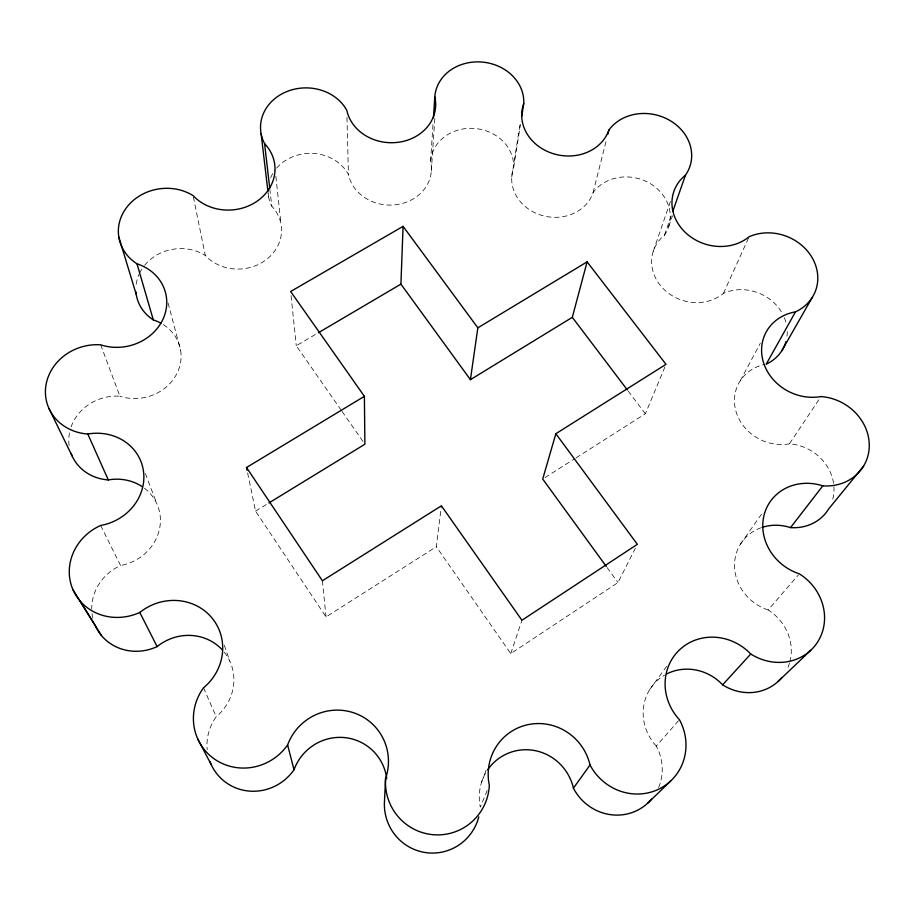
<?xml version="1.0" encoding="UTF-8"?>
<svg xmlns="http://www.w3.org/2000/svg" width="915" height="915" viewBox="0 0 915 915"><rect width="100%" height="100%" fill="white"/><g stroke="black" fill="none" stroke-linecap="round" stroke-linejoin="round"><path stroke-width="0.69" stroke-dasharray="4.58 3.43" d="M276.662 168.108A42.262 37.275 -1 0 1 348.432 174.49A41.838 36.783 2.9 0 0 397.476 204.525A41.838 36.783 2.9 0 0 430.588 161.52L433.15 122.13M431.32 171.094L434.831 118.321M635.399 548.142L618.002 582.546L510.776 653.562L436.329 546.735L441.407 505.812M511.725 177.098L520.429 121.729M781.33 311.729A43.257 38.487 22.2 0 0 723.422 293.372A42.536 37.607 18.2 0 1 663.707 289.151A42.536 37.607 18.2 0 1 664.393 235.258A42.01 36.989 14.4 0 0 650.199 183.572A42.01 36.989 14.4 0 0 593.057 192.71A41.713 36.634 10.5 0 1 540.982 215.151A41.713 36.634 10.5 0 1 513.635 167.731L520.452 124.474M593.057 192.71L606.473 139.606M510.776 653.562L521.927 620.256M653.241 251.339L670.386 201.563M664.393 235.258L671.427 215.231M668.705 226.543L672.502 215.768M481.61 782.119L486.151 770.258M487.203 790.446L480.306 807.11A48.644 47.408 61.4 0 1 486.22 772.043M576.141 457.797L645.372 413.752L664.908 366.949M723.422 293.372L748.504 238.037M740.201 380.846L760.285 343.308M832.753 499.19A45.121 40.878 30.5 0 0 789.439 443.821L820.995 396.561M740.498 544.082L762.538 512.675M649.799 689.418L667.195 665.651M789.885 661.762A47.065 43.737 39.7 0 0 768.154 609.973L798.395 574.906M658.617 787.518A48.404 46.402 51.6 0 0 656.272 746.057L678.518 720.768M247.633 472.952L255.548 511.108L326.026 616.916L436.329 546.735M545.1 477.538L574.94 458.552M255.548 511.108L267.695 503.673M341.204 410.217L296.266 345.744L317.196 333.426M628.182 391.06L645.372 413.752M607.125 567.597L618.002 582.546M342.016 411.395L364.079 443.043M100.661 525.473L120.574 565.504A47.5 44.48 -27 0 0 91.717 609.127M203.507 687.817L216.226 716.742A48.564 46.962 -40.6 0 0 207.19 749.682M145.382 473.513L156.728 503.456M100.707 344.841L119.888 396.218A45.636 41.598 -17.4 0 0 70.81 427.74M224.301 645.235L229.791 661.099M168.051 302.945L180.621 350.342M193.362 196.988L205.292 255.445A42.891 38.041 -4.9 0 0 265.739 260.054A42.891 38.041 -4.9 0 0 271.801 206.218L269.879 189.542M268.564 196.885L268.072 192.688A42.262 37.275 -1 0 0 271.801 206.218M275.873 176.343L280.962 223.9M291.073 295.671L296.266 345.744M322.4 580.773L326.026 616.916M346.968 117.44L348.432 174.49M784.361 317.677A43.257 38.487 22.2 0 1 786.603 325.191M787.255 331.596A43.257 38.487 22.2 0 1 786.763 337.932M789.439 443.821A44.137 39.597 26.3 0 1 736.209 412.116A44.137 39.597 26.3 0 1 764.894 364.41M768.154 609.973A46.116 42.284 34.9 0 1 734.688 569.141A46.116 42.284 34.9 0 1 760.651 527.875M789.531 662.998A47.065 43.737 39.7 0 1 787.232 669.014M656.272 746.057A47.855 45.144 45.1 0 1 664.702 675.041M224.209 652.109A48.175 45.819 -32.8 0 1 216.226 716.742M144.444 488.244A46.619 43.039 -22 0 1 158.524 532.77A46.619 43.039 -22 0 1 120.574 565.504M92.804 618.185A47.5 44.48 -27 0 1 91.752 610.442M163.328 324.619A44.641 40.237 -13 0 1 175.325 376.397A44.641 40.237 -13 0 1 119.888 396.218M69.117 445.479A45.636 41.598 -17.4 0 1 70.398 429.078M136.175 284.256A43.703 39.036 -8.9 0 1 139.046 274.294M139.595 273.105A43.703 39.036 -8.9 0 1 142.248 268.484M144.65 265.258A43.703 39.036 -8.9 0 1 205.292 255.445M270.68 177.67A42.262 37.275 -1 0 1 275.072 170.076M430.588 161.52A41.655 36.566 6.7 0 1 474.359 128.432A41.655 36.566 6.7 0 1 513.635 167.731"/><path stroke-width="1.37" d="M606.29 566.454L542.709 479.06L555.851 433.721L665.994 364.342L587.121 261.85L572.31 317.333L470.413 379.668L400.919 284.13L403.08 226.36L290.638 291.508L364.387 396.332L364.891 444.221L268.918 502.93M785.928 341.627A43.257 38.487 22.2 0 1 766.232 364.159L795.478 311.866A46.459 40.752 21.5 0 0 811.479 256.6A46.459 40.752 21.5 0 0 749.088 236.756A45.624 39.757 17.8 0 1 685.049 232.193A45.624 39.757 17.8 0 1 685.484 175.165A45.029 39.036 14.1 0 0 670.02 120.551A45.029 39.036 14.1 0 0 608.875 130.067A44.686 38.647 10.4 0 1 553.186 153.663A44.686 38.647 10.4 0 1 523.757 103.544A44.618 38.567 6.8 0 0 481.61 62.026A44.618 38.567 6.8 0 0 434.797 96.807A44.835 38.807 3.1 0 1 399.34 142.134A44.835 38.807 3.1 0 1 346.785 110.303A45.315 39.368 -0.6 0 0 286.761 91.591A45.315 39.368 -0.6 0 0 264.584 143.655A46.036 40.237 -4.3 0 1 257.961 200.602A46.036 40.237 -4.3 0 1 193.076 195.593A46.962 41.381 -8.1 0 0 127.654 206.161A46.962 41.381 -8.1 0 0 136.998 263.806A48.038 42.765 -12 0 1 163.179 318.763A48.038 42.765 -12 0 1 100.707 344.841A49.181 44.332 -16.1 0 0 45.83 385.981A49.181 44.332 -16.1 0 0 87.806 434.019A50.302 46.002 -20.3 0 1 143.461 471.088A50.302 46.002 -20.3 0 1 100.661 525.473A51.309 47.683 -24.9 0 0 73.2 590.209A51.309 47.683 -24.9 0 0 139.801 612.444A52.064 49.273 -29.9 0 1 211.651 617.579A52.064 49.273 -29.9 0 1 203.507 687.817A52.498 50.622 -36 0 0 214.922 759.381A52.498 50.622 -36 0 0 287.607 744.936A52.532 51.652 -47.3 0 1 353.991 712.888A52.532 51.652 -47.3 0 1 385.592 778.482L384.506 800.819A48.621 47.992 85.9 0 0 424.503 852.403A48.621 47.992 85.9 0 0 478.797 816.878M433.424 117.909L434.797 96.807M470.413 379.668L477.847 327.833L403.08 226.36M521.779 116.102L523.757 103.544M607.846 134.162L608.875 130.067M672.834 211.216L685.484 175.165M781.776 350.811L812.062 297.741M487.718 769.744A48.644 47.408 61.4 0 1 535.881 750.792A48.644 47.408 61.4 0 1 573.419 788.181L590.038 764.986A52.315 49.959 48 0 0 659.566 788.764A52.315 49.959 48 0 0 679.445 719.716A51.709 48.461 42.6 0 1 679.937 649.467A51.709 48.461 42.6 0 1 750.758 654.008A50.805 46.814 37.9 0 0 818.182 641.106A50.805 46.814 37.9 0 0 799.321 573.842A49.73 45.121 33.5 0 1 764.219 514.585A49.73 45.121 33.5 0 1 822.791 485.854A48.575 43.497 29.4 0 0 869.261 444.576A48.575 43.497 29.4 0 0 820.995 396.561A47.466 42.021 25.4 0 1 763.373 362.1A47.466 42.021 25.4 0 1 795.478 311.866M761.989 527.406A46.116 42.284 34.9 0 1 790.526 527.612L822.791 485.854M863.566 466.112L828.567 509.06A45.121 40.878 30.5 0 1 790.526 527.612M666.989 673.806A47.855 45.144 45.1 0 1 722.644 684.832L750.758 654.008M647.82 803.061L670.592 781.067M778.23 681.332L810.713 650.302M247.073 470.23L246.512 467.508L364.387 396.332M477.847 327.833L587.121 261.85M318.431 332.705L400.919 284.13M572.31 317.333L627.324 389.927M555.851 433.721L637.343 544.322L521.927 620.256L441.407 505.812L322.4 580.773L246.512 467.508M73.028 589.82L95.274 625.597A47.5 44.48 -27 0 0 157.106 646.619A48.175 45.819 -32.8 0 1 222.505 650.119M79.639 600.48L101.439 635.536M197.766 738.988L211.056 764.288M139.801 612.444L157.106 646.619M48.93 408.399L72.125 455.956M87.806 434.019L108.29 479.929A46.619 43.039 -22 0 1 142.134 486.597M118.767 236.825L136.255 294.493M136.998 263.806L153.308 319.895A44.641 40.237 -13 0 1 160.971 323.224M287.607 744.936L294.012 769.755A48.564 46.962 -40.6 0 1 248.743 791.04A48.564 46.962 -40.6 0 1 210.004 761.749M261.13 133.796L267.901 191.281A42.262 37.275 -1 0 1 268.061 188.536M264.584 143.655L269.719 188.147M781.742 677.615A47.065 43.737 39.7 0 1 722.644 684.832M651.56 799.115A48.404 46.402 51.6 0 1 573.419 788.181M294.012 769.755A48.655 47.774 -55.2 0 1 344.44 737.582A48.655 47.774 -55.2 0 1 386.748 778.585M108.29 479.929A45.636 41.598 -17.4 0 1 71.096 453.44M153.308 319.895A43.703 39.036 -8.9 0 1 135.958 291.954M385.592 778.482A52.43 51.949 78.8 0 0 434.225 834.777A52.43 51.949 78.8 0 0 489.331 785.322A52.555 51.171 55.6 0 1 528.47 724.554A52.555 51.171 55.6 0 1 590.038 764.986"/></g></svg>
